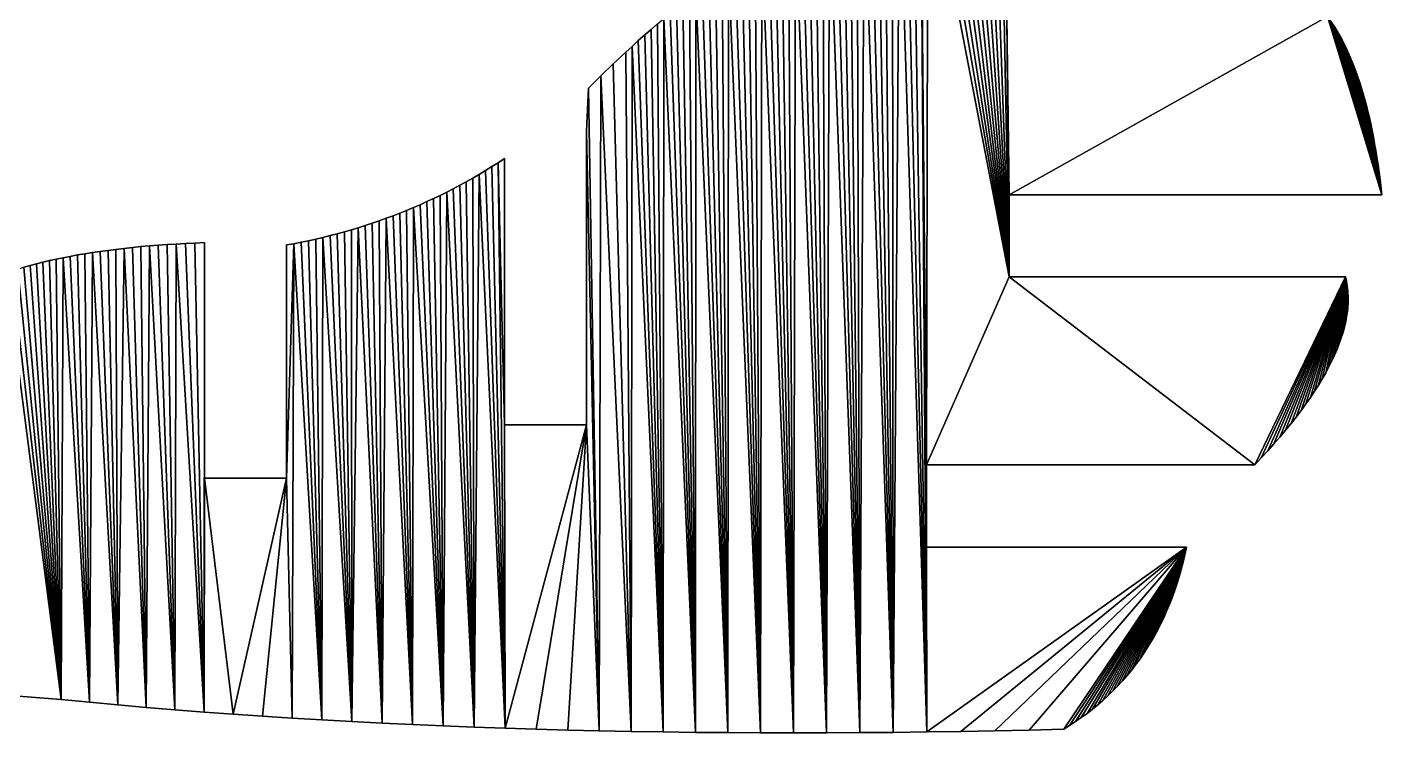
# Model space of a CAD drawing. Extents: x 10 to 917, y 10 to 841.
# Drawn here: x 482 to 586.6, y 145.7 to 200.2 of the extents above; entities that cross this region are included whole.
import ezdxf

# ---------------------------------------------------------------- set-up
doc = ezdxf.new("R2010")
doc.units = 0
doc.header["$MEASUREMENT"] = 0
doc.layers.get('0').update_dxf_attribs({"linetype": 'CONTINUOUS'})

msp = doc.modelspace()

# ---------------------------------------------------------------- linework, layer by layer
for p, q in [((530.17, 200.04), (529.68, 199.61)), ((530.66, 200.47), (530.17, 200.04)), ((582.94, 200.2), (582.76, 200.48)), ((583.13, 199.9), (582.94, 200.2)), ((583.3, 199.59), (583.13, 199.9)), ((528.71, 198.73), (528.22, 198.29)), ((529.19, 199.17), (528.71, 198.73)), ((529.68, 199.61), (529.19, 199.17)), ((583.48, 199.28), (583.3, 199.59)), ((583.65, 198.95), (583.48, 199.28)), ((583.82, 198.61), (583.65, 198.95)), ((528.22, 198.29), (527.26, 197.38)), ((583.98, 198.26), (583.82, 198.61)), ((584.14, 197.9), (583.98, 198.26)), ((584.29, 197.53), (584.14, 197.9)), ((527.26, 197.38), (526.3, 196.45)), ((584.44, 197.14), (584.29, 197.53)), ((584.59, 196.75), (584.44, 197.14)), ((584.73, 196.35), (584.59, 196.75)), ((526.3, 196.45), (525.35, 195.51)), ((584.87, 195.93), (584.73, 196.35)), ((585, 195.51), (584.87, 195.93)), ((525.35, 195.51), (525.2, 192.18)), ((585.13, 195.07), (585, 195.51)), ((585.26, 194.63), (585.13, 195.07)), ((585.38, 194.17), (585.26, 194.63)), ((585.49, 193.71), (585.38, 194.17)), ((585.61, 193.23), (585.49, 193.71)), ((585.72, 192.74), (585.61, 193.23)), ((585.82, 192.24), (585.72, 192.74)), ((525.2, 192.18), (525.2, 169.53)), ((585.92, 191.73), (585.82, 192.24)), ((586.02, 191.21), (585.92, 191.73)), ((586.11, 190.68), (586.02, 191.21)), ((586.2, 190.14), (586.11, 190.68)), ((517.88, 189.45), (517.39, 189.15)), ((518.37, 189.75), (517.88, 189.45)), ((518.86, 190.07), (518.37, 189.75)), ((518.86, 169.53), (518.86, 190.07)), ((586.28, 189.59), (586.2, 190.14)), ((586.36, 189.03), (586.28, 189.59)), ((515.91, 188.28), (515.41, 188.01)), ((516.41, 188.56), (515.91, 188.28)), ((516.9, 188.85), (516.41, 188.56)), ((517.39, 189.15), (516.9, 188.85)), ((586.44, 188.45), (586.36, 189.03)), ((586.51, 187.87), (586.44, 188.45)), ((513.89, 187.23), (513.38, 186.99)), ((514.4, 187.48), (513.89, 187.23)), ((514.91, 187.74), (514.4, 187.48)), ((515.41, 188.01), (514.91, 187.74)), ((557.81, 180.93), (557.81, 187.27)), ((557.81, 187.27), (586.58, 187.27)), ((586.58, 187.27), (586.51, 187.87)), ((511.83, 186.29), (511.31, 186.07)), ((512.35, 186.51), (511.83, 186.29)), ((512.87, 186.75), (512.35, 186.51)), ((513.38, 186.99), (512.87, 186.75)), ((509.2, 185.26), (508.66, 185.08)), ((509.73, 185.46), (509.2, 185.26)), ((510.26, 185.65), (509.73, 185.46)), ((510.79, 185.86), (510.26, 185.65)), ((511.31, 186.07), (510.79, 185.86)), ((505.4, 184.12), (504.84, 183.98)), ((505.95, 184.26), (505.4, 184.12)), ((506.5, 184.41), (505.95, 184.26)), ((507.04, 184.57), (506.5, 184.41)), ((507.58, 184.73), (507.04, 184.57)), ((508.12, 184.9), (507.58, 184.73)), ((508.66, 185.08), (508.12, 184.9)), ((488.87, 183.06), (488.26, 182.98)), ((489.5, 183.14), (488.87, 183.06)), ((490.14, 183.2), (489.5, 183.14)), ((490.8, 183.27), (490.14, 183.2)), ((491.46, 183.33), (490.8, 183.27)), ((492.14, 183.38), (491.46, 183.33)), ((492.83, 183.43), (492.14, 183.38)), ((493.53, 183.47), (492.83, 183.43)), ((494.24, 183.51), (493.53, 183.47)), ((494.96, 183.55), (494.24, 183.51)), ((495.7, 183.58), (494.96, 183.55)), ((495.7, 165.41), (495.7, 183.58)), ((502.6, 183.5), (502.04, 183.4)), ((502.04, 183.4), (502.04, 165.41)), ((503.17, 183.61), (502.6, 183.5)), ((503.73, 183.73), (503.17, 183.61)), ((504.29, 183.85), (503.73, 183.73)), ((504.84, 183.98), (504.29, 183.85)), ((483.23, 182.07), (482.73, 181.94)), ((483.74, 182.19), (483.23, 182.07)), ((484.26, 182.31), (483.74, 182.19)), ((484.8, 182.42), (484.26, 182.31)), ((485.34, 182.52), (484.8, 182.42)), ((485.9, 182.63), (485.34, 182.52)), ((486.47, 182.72), (485.9, 182.63)), ((487.06, 182.81), (486.47, 182.72)), ((487.65, 182.9), (487.06, 182.81)), ((488.26, 182.98), (487.65, 182.9)), ((482.24, 181.81), (481.76, 181.68)), ((482.73, 181.94), (482.24, 181.81)), ((583.77, 180.93), (557.81, 180.93)), ((583.81, 180.75), (583.77, 180.93)), ((583.85, 180.57), (583.81, 180.75)), ((583.88, 180.39), (583.85, 180.57)), ((583.91, 180.21), (583.88, 180.39)), ((583.93, 180.02), (583.91, 180.21)), ((583.95, 179.84), (583.93, 180.02)), ((583.96, 179.65), (583.95, 179.84)), ((583.95, 178.68), (583.97, 178.88)), ((583.97, 179.46), (583.96, 179.65)), ((583.97, 179.27), (583.97, 179.46)), ((583.97, 179.07), (583.97, 179.27)), ((583.97, 178.88), (583.97, 179.07)), ((583.79, 177.48), (583.86, 177.89)), ((583.86, 177.89), (583.92, 178.29)), ((583.92, 178.29), (583.94, 178.49)), ((583.94, 178.49), (583.95, 178.68)), ((583.58, 176.64), (583.69, 177.06)), ((583.69, 177.06), (583.79, 177.48)), ((583.12, 175.35), (583.29, 175.79)), ((583.29, 175.79), (583.44, 176.22)), ((583.44, 176.22), (583.58, 176.64)), ((582.72, 174.45), (582.93, 174.9)), ((582.93, 174.9), (583.12, 175.35)), ((582.24, 173.53), (582.49, 174)), ((582.49, 174), (582.72, 174.45)), ((581.38, 172.11), (581.69, 172.59)), ((581.69, 172.59), (581.98, 173.06)), ((581.98, 173.06), (582.24, 173.53)), ((580.72, 171.13), (581.06, 171.62)), ((581.06, 171.62), (581.38, 172.11)), ((579.97, 170.12), (580.35, 170.63)), ((580.35, 170.63), (580.72, 171.13)), ((525.2, 169.53), (518.86, 169.53)), ((579.15, 169.1), (579.57, 169.61)), ((579.57, 169.61), (579.97, 170.12)), ((578.25, 168.04), (578.71, 168.57)), ((578.71, 168.57), (579.15, 169.1)), ((577.27, 166.96), (577.77, 167.51)), ((577.77, 167.51), (578.25, 168.04)), ((551.42, 160.08), (551.42, 166.42)), ((551.42, 166.42), (576.76, 166.42)), ((576.76, 166.42), (577.27, 166.96)), ((502.04, 165.41), (495.7, 165.41)), ((571.49, 160.08), (551.42, 160.08)), ((571.37, 159.49), (571.49, 160.08)), ((571.23, 158.91), (571.37, 159.49)), ((570.92, 157.78), (571.08, 158.34)), ((571.08, 158.34), (571.23, 158.91)), ((570.57, 156.69), (570.75, 157.23)), ((570.75, 157.23), (570.92, 157.78)), ((570.18, 155.64), (570.38, 156.16)), ((570.38, 156.16), (570.57, 156.69)), ((569.74, 154.62), (569.96, 155.13)), ((569.96, 155.13), (570.18, 155.64)), ((569.25, 153.65), (569.5, 154.13)), ((569.5, 154.13), (569.74, 154.62)), ((568.45, 152.26), (568.73, 152.71)), ((568.73, 152.71), (569, 153.18)), ((569, 153.18), (569.25, 153.65)), ((567.86, 151.38), (568.16, 151.82)), ((568.16, 151.82), (568.45, 152.26)), ((567.22, 150.54), (567.54, 150.96)), ((567.54, 150.96), (567.86, 151.38)), ((566.18, 149.36), (566.54, 149.74)), ((566.54, 149.74), (566.89, 150.14)), ((566.89, 150.14), (567.22, 150.54)), ((480.37, 148.65), (484.64, 148.31)), ((565.05, 148.25), (565.44, 148.61)), ((565.44, 148.61), (565.82, 148.98)), ((565.82, 148.98), (566.18, 149.36)), ((484.64, 148.31), (486.82, 148.1)), ((486.82, 148.1), (489.01, 147.9)), ((489.01, 147.9), (491.21, 147.7)), ((491.21, 147.7), (493.43, 147.52)), ((493.43, 147.52), (495.67, 147.35)), ((563.82, 147.24), (564.24, 147.57)), ((564.24, 147.57), (564.65, 147.91)), ((564.65, 147.91), (565.05, 148.25)), ((495.67, 147.35), (497.92, 147.18)), ((497.92, 147.18), (500.19, 147.03)), ((500.19, 147.03), (502.47, 146.88)), ((502.47, 146.88), (504.77, 146.74)), ((504.77, 146.74), (507.09, 146.61)), ((507.09, 146.61), (509.42, 146.49)), ((509.42, 146.49), (511.77, 146.38)), ((562.48, 146.31), (562.94, 146.61)), ((562.94, 146.61), (563.38, 146.92)), ((563.38, 146.92), (563.82, 147.24)), ((511.77, 146.38), (514.13, 146.28)), ((514.13, 146.28), (516.51, 146.19)), ((516.51, 146.19), (518.9, 146.1)), ((518.9, 146.1), (521.31, 146.03)), ((521.31, 146.03), (523.74, 145.96)), ((523.74, 145.96), (526.18, 145.9)), ((526.18, 145.9), (528.64, 145.85)), ((528.64, 145.85), (531.11, 145.81)), ((531.11, 145.81), (533.6, 145.78)), ((533.6, 145.78), (536.1, 145.76)), ((536.1, 145.76), (538.62, 145.74)), ((538.62, 145.74), (541.16, 145.74)), ((541.16, 145.74), (543.71, 145.74)), ((543.71, 145.74), (546.28, 145.76)), ((546.28, 145.76), (548.86, 145.78)), ((548.86, 145.78), (551.46, 145.81)), ((551.46, 145.81), (554.08, 145.85)), ((554.08, 145.85), (556.71, 145.9)), ((556.71, 145.9), (559.35, 145.96)), ((559.35, 145.96), (562.02, 146.03)), ((562.02, 146.03), (562.48, 146.31))]:
    msp.add_line(p, q)

# ---------------------------------------------------------------- meshes
mesh = msp.add_polyface()
corners = [(557.72, 215.87), (557.63, 207.37), (557.15, 215.68), (576.93, 207.37), (558.29, 216.04), (558.86, 216.22), (559.33, 216.31), (559.8, 216.39), (560.25, 216.47), (560.71, 216.53), (561.15, 216.6), (561.6, 216.65), (562.03, 216.7), (562.46, 216.74), (562.88, 216.77), (563.3, 216.8), (563.71, 216.81), (564.12, 216.82), (564.52, 216.83), (582.37, 201.03), (557.81, 187.27), (557.63, 201.03), (551.54, 213.6), (551.42, 166.42), (550.99, 213.37), (557.81, 180.93), (552.09, 213.83), (552.65, 214.06), (553.21, 214.28), (553.76, 214.49), (554.32, 214.7), (554.89, 214.91), (555.45, 215.11), (556.01, 215.31), (556.58, 215.5), (551.46, 145.81), (549.89, 212.88), (550.44, 213.13)]
mesh.append_faces([[corners[k] for k in face] for face in [(0, 1, 2), (1, 0, 3), (19, 20, 21), (22, 23, 24), (21, 2, 1), (25, 21, 20)]], dxfattribs={"vtx0": -1, "vtx1": -1})
mesh.append_faces([[corners[k] for k in face] for face in [(23, 22, 25), (25, 2, 21)]], dxfattribs={"vtx0": -1, "vtx1": -1, "vtx2": -1})
mesh.append_faces([[corners[k] for k in face] for face in [(3, 0, 4), (3, 4, 5), (3, 5, 6), (3, 6, 7), (3, 7, 8), (3, 8, 9), (3, 9, 10), (3, 10, 11), (3, 11, 12), (3, 12, 13), (3, 13, 14), (3, 14, 15), (3, 15, 16), (3, 16, 17), (3, 17, 18), (25, 22, 26), (25, 26, 27), (25, 27, 28), (25, 28, 29), (25, 29, 30), (25, 30, 31), (25, 31, 32), (25, 32, 33), (25, 33, 34), (25, 34, 2), (35, 36, 37), (35, 37, 24)]], dxfattribs={"vtx0": -1, "vtx2": -1})
mesh = msp.add_polyface()
corners = [(551.42, 166.42), (557.81, 180.93), (576.76, 166.42), (531.11, 145.81), (528.71, 198.73), (529.19, 199.17), (529.68, 199.61), (530.17, 200.04), (530.66, 200.47), (531.15, 200.89), (533.6, 145.78), (531.64, 201.31), (532.14, 201.72), (533.63, 202.93), (536.1, 145.76), (536.15, 204.84), (538.62, 145.74), (538.71, 206.64), (541.16, 145.74), (541.31, 208.32), (543.71, 145.74), (543.95, 209.88), (546.28, 145.76), (546.63, 211.31), (548.86, 145.78), (549.34, 212.63), (551.46, 145.81), (550.99, 213.37), (551.42, 160.08), (571.49, 160.08), (554.08, 145.85), (556.71, 145.9), (559.35, 145.96), (562.02, 146.03), (562.48, 146.31), (562.94, 146.61), (563.38, 146.92), (563.82, 147.24), (564.24, 147.57), (564.65, 147.91), (565.05, 148.25), (565.44, 148.61), (565.82, 148.98), (566.18, 149.36), (566.54, 149.74), (566.89, 150.14)]
mesh.append_faces([[corners[k] for k in face] for face in [(0, 1, 2), (3, 9, 10), (10, 13, 14), (14, 15, 16), (16, 17, 18), (18, 19, 20), (20, 21, 22), (22, 23, 24), (24, 25, 26), (28, 27, 0), (26, 29, 30), (30, 29, 31), (31, 29, 32), (32, 29, 33), (33, 29, 34), (34, 29, 35), (35, 29, 36), (36, 29, 37), (37, 29, 38), (38, 29, 39), (39, 29, 40), (40, 29, 41), (41, 29, 42), (42, 29, 43), (43, 29, 44), (44, 29, 45)]], dxfattribs={"vtx0": -1, "vtx1": -1})
mesh.append_faces([[corners[k] for k in face] for face in [(26, 27, 28)]], dxfattribs={"vtx0": -1, "vtx1": -1, "vtx2": -1})
mesh.append_faces([[corners[k] for k in face] for face in [(3, 4, 5), (3, 5, 6), (3, 6, 7), (3, 7, 8), (3, 8, 9), (10, 9, 11), (10, 11, 12), (26, 28, 29)]], dxfattribs={"vtx0": -1, "vtx2": -1})
mesh = msp.add_polyface()
corners = [(518.86, 190.07), (518.86, 169.53), (518.37, 189.75), (533.6, 145.78), (532.14, 201.72), (532.63, 202.13), (533.13, 202.53), (533.63, 202.93), (536.1, 145.76), (534.13, 203.32), (534.64, 203.71), (535.14, 204.09), (535.65, 204.47), (536.15, 204.84), (538.62, 145.74), (536.66, 205.21), (537.17, 205.58), (537.69, 205.94), (538.2, 206.29), (538.71, 206.64), (541.16, 145.74), (539.23, 206.99), (539.75, 207.33), (540.27, 207.66), (540.79, 207.99), (541.31, 208.32), (543.71, 145.74), (541.84, 208.64), (542.36, 208.96), (542.89, 209.27), (543.42, 209.57), (543.95, 209.88), (546.28, 145.76), (544.48, 210.17), (545.02, 210.47), (545.55, 210.75), (546.09, 211.04), (546.63, 211.31), (548.86, 145.78), (547.17, 211.59), (547.71, 211.86), (548.25, 212.12), (548.8, 212.38), (549.34, 212.63), (551.46, 145.81), (549.89, 212.88)]
mesh.append_faces([[corners[k] for k in face] for face in [(3, 4, 5), (3, 5, 6), (3, 6, 7), (8, 7, 9), (8, 9, 10), (8, 10, 11), (8, 11, 12), (8, 12, 13), (14, 13, 15), (14, 15, 16), (14, 16, 17), (14, 17, 18), (14, 18, 19), (20, 19, 21), (20, 21, 22), (20, 22, 23), (20, 23, 24), (20, 24, 25), (26, 25, 27), (26, 27, 28), (26, 28, 29), (26, 29, 30), (26, 30, 31), (32, 31, 33), (32, 33, 34), (32, 34, 35), (32, 35, 36), (32, 36, 37), (38, 37, 39), (38, 39, 40), (38, 40, 41), (38, 41, 42), (38, 42, 43), (44, 43, 45)]], dxfattribs={"vtx0": -1, "vtx2": -1})
mesh.append_faces([[corners[k] for k in face] for face in [(0, 1, 2)]], dxfattribs={"vtx1": -1})
mesh = msp.add_polyface()
corners = [(576.93, 207.37), (574.72, 212.37), (574.9, 212.11), (575.08, 211.85), (575.25, 211.58), (575.41, 211.3), (575.57, 211.01), (575.73, 210.71), (575.87, 210.41), (576.01, 210.1), (576.15, 209.79), (576.28, 209.46), (576.4, 209.13), (576.52, 208.79), (576.63, 208.45), (576.74, 208.1), (576.84, 207.74), (557.81, 187.27), (582.37, 201.03), (586.58, 187.27), (582.56, 200.76), (582.76, 200.48), (582.94, 200.2), (583.13, 199.9), (583.3, 199.59), (583.48, 199.28), (583.65, 198.95), (583.82, 198.61), (583.98, 198.26), (584.14, 197.9), (584.29, 197.53), (584.44, 197.14), (584.59, 196.75), (584.73, 196.35), (584.87, 195.93), (585, 195.51), (585.13, 195.07), (585.26, 194.63), (585.38, 194.17)]
mesh.append_faces([[corners[k] for k in face] for face in [(0, 15, 16)]], dxfattribs={"vtx0": -1})
mesh.append_faces([[corners[k] for k in face] for face in [(17, 18, 19)]], dxfattribs={"vtx0": -1, "vtx1": -1})
mesh.append_faces([[corners[k] for k in face] for face in [(0, 1, 2), (0, 2, 3), (0, 3, 4), (0, 4, 5), (0, 5, 6), (0, 6, 7), (0, 7, 8), (0, 8, 9), (0, 9, 10), (0, 10, 11), (0, 11, 12), (0, 12, 13), (0, 13, 14), (0, 14, 15), (19, 18, 20), (19, 20, 21), (19, 21, 22), (19, 22, 23), (19, 23, 24), (19, 24, 25), (19, 25, 26), (19, 26, 27), (19, 27, 28), (19, 28, 29), (19, 29, 30), (19, 30, 31), (19, 31, 32), (19, 32, 33), (19, 33, 34), (19, 34, 35), (19, 35, 36), (19, 36, 37), (19, 37, 38)]], dxfattribs={"vtx0": -1, "vtx2": -1})
mesh = msp.add_polyface()
corners = [(509.42, 146.49), (509.2, 185.26), (509.73, 185.46), (511.77, 146.38), (510.26, 185.65), (510.79, 185.86), (511.31, 186.07), (511.83, 186.29), (514.13, 146.28), (512.35, 186.51), (512.87, 186.75), (513.38, 186.99), (513.89, 187.23), (514.4, 187.48), (516.51, 146.19), (514.91, 187.74), (515.41, 188.01), (515.91, 188.28), (516.41, 188.56), (516.9, 188.85), (518.9, 146.1), (517.39, 189.15), (517.88, 189.45), (518.37, 189.75), (518.86, 169.53), (525.2, 169.53), (521.31, 146.03), (523.74, 145.96), (526.18, 145.9), (525.2, 192.18), (525.35, 195.51), (526.3, 196.45), (528.64, 145.85), (527.26, 197.38), (528.22, 198.29), (528.71, 198.73), (531.11, 145.81)]
mesh.append_faces([[corners[k] for k in face] for face in [(0, 2, 3), (3, 7, 8), (8, 13, 14), (14, 19, 20), (20, 25, 26), (26, 25, 27), (27, 25, 28), (28, 31, 32), (32, 35, 36)]], dxfattribs={"vtx0": -1, "vtx1": -1})
mesh.append_faces([[corners[k] for k in face] for face in [(20, 23, 24)]], dxfattribs={"vtx0": -1, "vtx1": -1, "vtx2": -1})
mesh.append_faces([[corners[k] for k in face] for face in [(0, 1, 2), (3, 2, 4), (3, 4, 5), (3, 5, 6), (3, 6, 7), (8, 7, 9), (8, 9, 10), (8, 10, 11), (8, 11, 12), (8, 12, 13), (14, 13, 15), (14, 15, 16), (14, 16, 17), (14, 17, 18), (14, 18, 19), (20, 19, 21), (20, 21, 22), (20, 22, 23), (20, 24, 25), (28, 25, 29), (28, 29, 30), (28, 30, 31), (32, 31, 33), (32, 33, 34), (32, 34, 35)]], dxfattribs={"vtx0": -1, "vtx2": -1})
mesh = msp.add_polyface()
corners = [(586.58, 187.27), (585.38, 194.17), (585.49, 193.71), (585.61, 193.23), (585.72, 192.74), (585.82, 192.24), (585.92, 191.73), (586.02, 191.21), (586.11, 190.68), (586.2, 190.14), (586.28, 189.59), (586.36, 189.03), (586.44, 188.45), (586.51, 187.87), (582.49, 174), (583.77, 180.93), (582.72, 174.45), (582.93, 174.9), (583.12, 175.35), (583.29, 175.79), (583.44, 176.22), (583.58, 176.64), (583.69, 177.06), (583.79, 177.48), (583.81, 180.75), (583.86, 177.89), (583.85, 180.57), (583.88, 180.39), (583.92, 178.29), (583.91, 180.21), (583.93, 180.02), (583.94, 178.49), (583.95, 179.84), (583.95, 178.68), (583.96, 179.65), (583.97, 178.88), (583.97, 179.46), (583.97, 179.07), (583.97, 179.27)]
mesh.append_faces([[corners[k] for k in face] for face in [(0, 12, 13), (37, 36, 38)]], dxfattribs={"vtx0": -1})
mesh.append_faces([[corners[k] for k in face] for face in [(14, 15, 16), (16, 15, 17), (17, 15, 18), (18, 15, 19), (19, 15, 20), (20, 15, 21), (21, 15, 22), (22, 15, 23), (23, 24, 25), (25, 27, 28), (28, 30, 31), (31, 32, 33), (33, 34, 35), (35, 36, 37)]], dxfattribs={"vtx0": -1, "vtx1": -1})
mesh.append_faces([[corners[k] for k in face] for face in [(0, 1, 2), (0, 2, 3), (0, 3, 4), (0, 4, 5), (0, 5, 6), (0, 6, 7), (0, 7, 8), (0, 8, 9), (0, 9, 10), (0, 10, 11), (0, 11, 12), (23, 15, 24), (25, 24, 26), (25, 26, 27), (28, 27, 29), (28, 29, 30), (31, 30, 32), (33, 32, 34), (35, 34, 36)]], dxfattribs={"vtx0": -1, "vtx2": -1})
mesh = msp.add_polyface()
corners = [(502.6, 183.5), (502.04, 165.41), (502.04, 183.4), (502.47, 146.88), (504.77, 146.74), (503.17, 183.61), (503.73, 183.73), (504.29, 183.85), (504.84, 183.98), (507.09, 146.61), (505.4, 184.12), (505.95, 184.26), (506.5, 184.41), (507.04, 184.57), (507.58, 184.73), (509.42, 146.49), (508.12, 184.9), (508.66, 185.08), (509.2, 185.26), (489.01, 147.9), (488.87, 183.06), (489.5, 183.14), (491.21, 147.7), (490.14, 183.2), (490.8, 183.27), (491.46, 183.33), (493.43, 147.52), (492.14, 183.38), (492.83, 183.43), (493.53, 183.47), (495.67, 147.35), (494.24, 183.51), (494.96, 183.55), (495.7, 183.58), (495.7, 165.41), (497.92, 147.18), (500.19, 147.03)]
mesh.append_faces([[corners[k] for k in face] for face in [(0, 1, 2)]], dxfattribs={"vtx0": -1})
mesh.append_faces([[corners[k] for k in face] for face in [(3, 0, 4), (4, 8, 9), (9, 14, 15), (19, 21, 22), (22, 25, 26), (26, 29, 30), (30, 34, 35), (35, 1, 36), (36, 1, 3)]], dxfattribs={"vtx0": -1, "vtx1": -1})
mesh.append_faces([[corners[k] for k in face] for face in [(1, 0, 3)]], dxfattribs={"vtx0": -1, "vtx1": -1, "vtx2": -1})
mesh.append_faces([[corners[k] for k in face] for face in [(4, 0, 5), (4, 5, 6), (4, 6, 7), (4, 7, 8), (9, 8, 10), (9, 10, 11), (9, 11, 12), (9, 12, 13), (9, 13, 14), (15, 14, 16), (15, 16, 17), (15, 17, 18), (19, 20, 21), (22, 21, 23), (22, 23, 24), (22, 24, 25), (26, 25, 27), (26, 27, 28), (26, 28, 29), (30, 29, 31), (30, 31, 32), (30, 32, 33), (30, 33, 34), (35, 34, 1)]], dxfattribs={"vtx0": -1, "vtx2": -1})
mesh = msp.add_polyface()
corners = [(470.81, 149.5), (469.54, 176.59), (470.07, 176.87), (470.6, 177.16), (471.13, 177.47), (471.66, 164.18), (472.6, 149.33), (471.66, 177.79), (478, 164.18), (476.36, 149), (480.37, 148.65), (478, 180.24), (478.37, 180.42), (478.75, 180.6), (479.15, 180.76), (479.55, 180.93), (479.97, 181.09), (480.4, 181.24), (484.64, 148.31), (480.84, 181.39), (481.3, 181.54), (481.76, 181.68), (482.24, 181.81), (482.73, 181.94), (483.23, 182.07), (483.74, 182.19), (484.26, 182.31), (484.8, 182.42), (486.82, 148.1), (485.34, 182.52), (485.9, 182.63), (486.47, 182.72), (487.06, 182.81), (489.01, 147.9), (487.65, 182.9), (488.26, 182.98), (488.87, 183.06)]
mesh.append_faces([[corners[k] for k in face] for face in [(5, 4, 7)]], dxfattribs={"vtx0": -1})
mesh.append_faces([[corners[k] for k in face] for face in [(0, 5, 6), (6, 8, 9), (9, 8, 10), (10, 17, 18), (18, 27, 28), (28, 32, 33)]], dxfattribs={"vtx0": -1, "vtx1": -1})
mesh.append_faces([[corners[k] for k in face] for face in [(0, 4, 5)]], dxfattribs={"vtx0": -1, "vtx1": -1, "vtx2": -1})
mesh.append_faces([[corners[k] for k in face] for face in [(0, 1, 2), (0, 2, 3), (0, 3, 4), (6, 5, 8), (10, 8, 11), (10, 11, 12), (10, 12, 13), (10, 13, 14), (10, 14, 15), (10, 15, 16), (10, 16, 17), (18, 17, 19), (18, 19, 20), (18, 20, 21), (18, 21, 22), (18, 22, 23), (18, 23, 24), (18, 24, 25), (18, 25, 26), (18, 26, 27), (28, 27, 29), (28, 29, 30), (28, 30, 31), (28, 31, 32), (33, 32, 34), (33, 34, 35), (33, 35, 36)]], dxfattribs={"vtx0": -1, "vtx2": -1})
mesh = msp.add_polyface()
corners = [(576.76, 166.42), (557.81, 180.93), (583.77, 180.93), (577.27, 166.96), (577.77, 167.51), (578.25, 168.04), (578.71, 168.57), (579.15, 169.1), (579.57, 169.61), (579.97, 170.12), (580.35, 170.63), (580.72, 171.13), (581.06, 171.62), (581.38, 172.11), (581.69, 172.59), (581.98, 173.06), (582.24, 173.53), (582.49, 174), (566.89, 150.14), (571.49, 160.08), (567.22, 150.54), (567.54, 150.96), (567.86, 151.38), (568.16, 151.82), (568.45, 152.26), (568.73, 152.71), (569, 153.18), (569.25, 153.65), (569.5, 154.13), (569.74, 154.62), (569.96, 155.13), (570.18, 155.64), (570.38, 156.16), (570.57, 156.69), (570.75, 157.23), (570.92, 157.78), (571.08, 158.34), (571.23, 158.91), (571.37, 159.49)]
mesh.append_faces([[corners[k] for k in face] for face in [(37, 19, 38)]], dxfattribs={"vtx0": -1})
mesh.append_faces([[corners[k] for k in face] for face in [(0, 2, 3), (3, 2, 4), (4, 2, 5), (5, 2, 6), (6, 2, 7), (7, 2, 8), (8, 2, 9), (9, 2, 10), (10, 2, 11), (11, 2, 12), (12, 2, 13), (13, 2, 14), (14, 2, 15), (15, 2, 16), (16, 2, 17), (18, 19, 20), (20, 19, 21), (21, 19, 22), (22, 19, 23), (23, 19, 24), (24, 19, 25), (25, 19, 26), (26, 19, 27), (27, 19, 28), (28, 19, 29), (29, 19, 30), (30, 19, 31), (31, 19, 32), (32, 19, 33), (33, 19, 34), (34, 19, 35), (35, 19, 36), (36, 19, 37)]], dxfattribs={"vtx0": -1, "vtx1": -1})
mesh.append_faces([[corners[k] for k in face] for face in [(0, 1, 2)]], dxfattribs={"vtx0": -1, "vtx2": -1})

doc.saveas('drawing.dxf')
